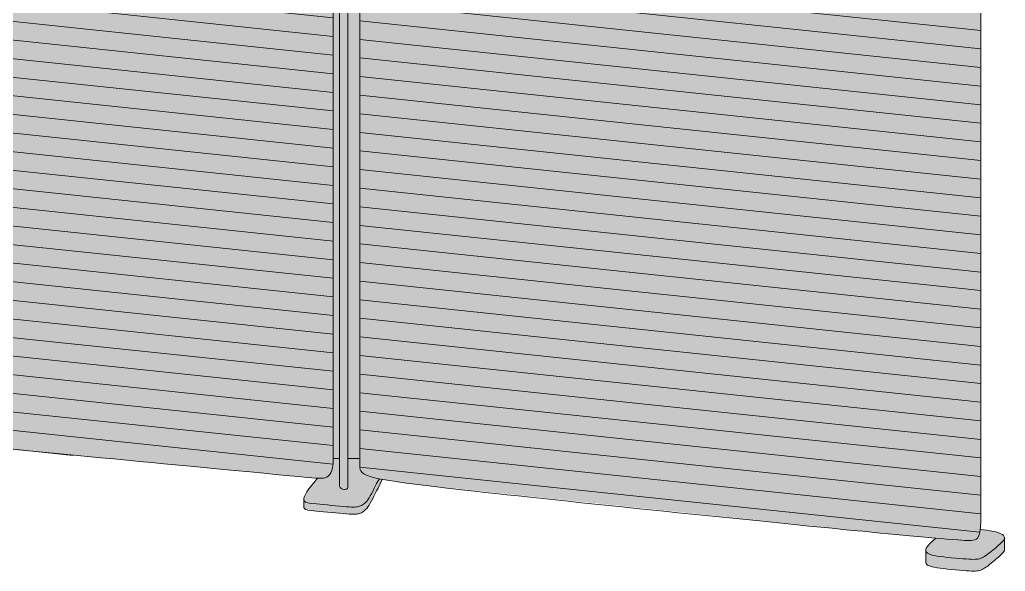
# Model space of a CAD drawing. Header units: millimetres. Extents: x -23380 to 52531, y -5628 to 1041.
# Drawn here: x -16107 to -14921, y -5515 to -4852 of the extents above; entities that cross this region are included whole.
import ezdxf

# ---------------------------------------------------------------- set-up
doc = ezdxf.new("R2010")
doc.units = ezdxf.units.MM
for name, color, linetype, lineweight in [('drawing', 7, 'Continuous', 5), ('hatch', 9, 'Continuous', 5), ('ropes', 7, 'Continuous', 0)]:
    doc.layers.add(name, color=color, linetype=linetype, lineweight=lineweight)

msp = doc.modelspace()

# ---------------------------------------------------------------- hatches: boundary and pattern name
at = {"layer": 'hatch'}
for points in [[(-16471.3, -5308), (-16480.2, -4206.9), (-16479.1, -4207.2), (-16477.8, -4207.4), (-16476.7, -4207.6), (-16475.3, -4207.7), (-16471.2, -4208.2), (-15745.4, -4271.3), (-15739.7, -4271.6), (-15738, -4271.7), (-15737.4, -4271.7), (-15736.8, -4271.7), (-15736.4, -4271.6), (-15736, -4271.6), (-15735.7, -4271.6), (-15735.4, -4271.5), (-15734.9, -4271.4), (-15734.5, -4271.4), (-15734.1, -4271.3), (-15733.7, -4271.2), (-15733.3, -4271.1), (-15732.9, -4271), (-15732.5, -4270.8), (-15732.2, -4270.7), (-15731.8, -4270.6), (-15731.5, -4270.4), (-15731.2, -4270.3), (-15730.9, -4270.1), (-15730.7, -4270), (-15730.6, -4269.9), (-15730.4, -4269.8), (-15730.3, -4269.7), (-15730.2, -4269.7), (-15730, -4269.6), (-15729.9, -4269.5), (-15729.8, -4269.4), (-15729.8, -5379.3), (-15729.8, -5380.9), (-15729.8, -5382.4), (-15729.9, -5383.8), (-15730, -5385.2), (-15730.1, -5386.5), (-15730.2, -5387.7), (-15730.4, -5388.9), (-15730.6, -5390), (-15730.8, -5391), (-15731, -5392), (-15731.3, -5392.9), (-15731.4, -5393.3), (-15731.5, -5393.7), (-15731.7, -5394.1), (-15731.8, -5394.5), (-15732, -5394.9), (-15732.1, -5395.3), (-15732.3, -5395.7), (-15732.4, -5396), (-15732.6, -5396.3), (-15732.8, -5396.7), (-15733, -5397), (-15733.1, -5397.3), (-15733.3, -5397.6), (-15733.5, -5397.8), (-15733.7, -5398.1), (-15733.9, -5398.4), (-15734, -5398.6), (-15734.2, -5398.9), (-15734.4, -5399.1), (-15734.6, -5399.3), (-15734.8, -5399.5), (-15735, -5399.7), (-15735.2, -5399.9), (-15735.4, -5400.1), (-15735.7, -5400.3), (-15735.9, -5400.4), (-15736.1, -5400.6), (-15736.3, -5400.8), (-15736.5, -5400.9), (-15736.7, -5401.1), (-15736.9, -5401.2), (-15737.2, -5401.3), (-15737.4, -5401.4), (-15737.6, -5401.6), (-15737.8, -5401.7), (-15738, -5401.8), (-15738.3, -5401.9), (-15738.5, -5402), (-15738.9, -5402.2), (-15739.4, -5402.3), (-15739.7, -5402.4), (-15740, -5402.5), (-15740.2, -5402.6), (-15740.3, -5402.6), (-15740.5, -5402.6), (-15740.7, -5402.7), (-15740.9, -5402.7), (-15741, -5402.8), (-15741.2, -5402.8), (-15741.4, -5402.8), (-15741.9, -5402.9), (-15742.4, -5402.9), (-15742.9, -5402.9), (-15743.5, -5403), (-15744.2, -5403), (-15745, -5403), (-15746.7, -5402.9), (-15748.8, -5402.8), (-15761.6, -5401.9), (-16454.5, -5337.1), (-16458.6, -5336.6), (-16460.1, -5336.4), (-16460.8, -5336.3), (-16461.4, -5336.2), (-16461.9, -5336.1), (-16462.4, -5336), (-16462.8, -5335.8), (-16463.2, -5335.7), (-16463.8, -5335.6), (-16464, -5335.5), (-16464.3, -5335.4), (-16464.5, -5335.3), (-16464.7, -5335.2), (-16465, -5335.1), (-16465.2, -5335), (-16465.4, -5334.9), (-16465.7, -5334.8), (-16465.9, -5334.6), (-16466, -5334.6), (-16466.1, -5334.5), (-16466.2, -5334.4), (-16466.3, -5334.4), (-16466.4, -5334.3), (-16466.5, -5334.2), (-16466.6, -5334.1), (-16466.7, -5334), (-16466.8, -5334), (-16466.9, -5333.9), (-16467, -5333.8), (-16467.1, -5333.7), (-16467.2, -5333.6), (-16467.3, -5333.5), (-16467.4, -5333.4), (-16467.5, -5333.3), (-16467.5, -5333.2), (-16467.6, -5333.1), (-16467.7, -5333), (-16467.8, -5332.9), (-16467.9, -5332.7), (-16468, -5332.6), (-16468.1, -5332.5), (-16468.1, -5332.4), (-16468.3, -5332.1), (-16468.5, -5331.8), (-16468.6, -5331.5), (-16468.8, -5331.2), (-16468.9, -5330.9), (-16469, -5330.5), (-16469.2, -5330.2), (-16469.3, -5329.8), (-16469.4, -5329.4), (-16469.5, -5329.1), (-16469.7, -5328.7), (-16469.9, -5327.8), (-16470.1, -5326.9), (-16470.2, -5326), (-16470.4, -5324.9), (-16470.6, -5323.8), (-16470.7, -5322.7), (-16470.8, -5321.4), (-16471, -5318.6), (-16471.2, -5315.5)], [(-15729.8, -4278.5), (-15722.3, -4279.2), (-15722.3, -5379.3), (-15729.8, -5379.3)], [(-15722.3, -5409.4), (-15722.3, -4279.2), (-15712, -4280.3), (-15712, -5412.6), (-15712, -5412.9), (-15712, -5413.1), (-15712, -5413.2), (-15712, -5413.3), (-15712, -5413.4), (-15712, -5413.5), (-15712.1, -5413.6), (-15712.1, -5413.7), (-15712.1, -5413.8), (-15712.1, -5413.9), (-15712.1, -5413.9), (-15712.1, -5414), (-15712.2, -5414.1), (-15712.2, -5414.2), (-15712.2, -5414.3), (-15712.2, -5414.3), (-15712.3, -5414.4), (-15712.3, -5414.5), (-15712.3, -5414.6), (-15712.4, -5414.6), (-15712.4, -5414.7), (-15712.4, -5414.8), (-15712.5, -5414.8), (-15712.5, -5414.9), (-15712.5, -5415), (-15712.6, -5415), (-15712.6, -5415.1), (-15712.7, -5415.1), (-15712.7, -5415.2), (-15712.8, -5415.3), (-15712.8, -5415.3), (-15712.8, -5415.4), (-15712.9, -5415.4), (-15712.9, -5415.5), (-15713, -5415.5), (-15713, -5415.5), (-15713.1, -5415.6), (-15713.1, -5415.6), (-15713.2, -5415.7), (-15713.2, -5415.7), (-15713.3, -5415.7), (-15713.4, -5415.8), (-15713.4, -5415.8), (-15713.5, -5415.9), (-15713.5, -5415.9), (-15713.6, -5415.9), (-15713.6, -5415.9), (-15713.7, -5416), (-15713.8, -5416), (-15713.8, -5416), (-15713.9, -5416.1), (-15714, -5416.1), (-15714.1, -5416.1), (-15714.2, -5416.2), (-15714.3, -5416.2), (-15714.5, -5416.2), (-15714.6, -5416.3), (-15714.7, -5416.3), (-15714.9, -5416.3), (-15715, -5416.4), (-15715.1, -5416.4), (-15715.3, -5416.4), (-15715.4, -5416.4), (-15715.6, -5416.4), (-15715.7, -5416.4), (-15715.8, -5416.4), (-15716, -5416.4), (-15716.1, -5416.4), (-15716.3, -5416.4), (-15716.4, -5416.4), (-15716.6, -5416.4), (-15716.9, -5416.4), (-15717.2, -5416.4), (-15717.4, -5416.3), (-15717.7, -5416.3), (-15718, -5416.2), (-15718.3, -5416.1), (-15718.6, -5416), (-15718.9, -5416), (-15719.2, -5415.9), (-15719.5, -5415.7), (-15719.7, -5415.7), (-15719.8, -5415.6), (-15719.9, -5415.6), (-15720, -5415.5), (-15720.1, -5415.5), (-15720.2, -5415.5), (-15720.2, -5415.4), (-15720.3, -5415.4), (-15720.4, -5415.3), (-15720.4, -5415.3), (-15720.5, -5415.2), (-15720.6, -5415.2), (-15720.6, -5415.1), (-15720.7, -5415.1), (-15720.7, -5415), (-15720.8, -5415), (-15720.9, -5414.9), (-15720.9, -5414.8), (-15721, -5414.8), (-15721.1, -5414.7), (-15721.1, -5414.6), (-15721.2, -5414.6), (-15721.2, -5414.5), (-15721.3, -5414.4), (-15721.3, -5414.3), (-15721.4, -5414.2), (-15721.4, -5414.1), (-15721.5, -5414), (-15721.5, -5413.9), (-15721.6, -5413.8), (-15721.6, -5413.7), (-15721.7, -5413.6), (-15721.7, -5413.5), (-15721.8, -5413.4), (-15721.8, -5413.3), (-15721.8, -5413.2), (-15721.9, -5413), (-15721.9, -5412.9), (-15721.9, -5412.8), (-15722, -5412.6), (-15722, -5412.5), (-15722.1, -5412.2), (-15722.1, -5411.8), (-15722.2, -5411.5), (-15722.2, -5411.1), (-15722.2, -5410.7), (-15722.3, -5410.3), (-15722.3, -5409.9)], [(-15712, -4280.3), (-15697.7, -4281.7), (-15697.7, -5379.3), (-15712, -5379.3)], [(-14950.8, -4340.5), (-14950.8, -5454.4), (-14950.8, -5454.4), (-14950.8, -5457.3), (-14950.9, -5459.9), (-14951.1, -5462.2), (-14951.2, -5463.3), (-14951.3, -5464.4), (-14951.4, -5465.6), (-14951.6, -5466.7), (-14951.8, -5467.7), (-14952, -5468.7), (-14952.2, -5469.6), (-14952.4, -5470), (-14952.5, -5470.4), (-14952.6, -5470.8), (-14952.7, -5471.2), (-14952.9, -5471.6), (-14953, -5471.9), (-14953.1, -5472.3), (-14953.3, -5472.6), (-14953.4, -5472.9), (-14953.6, -5473.2), (-14953.7, -5473.5), (-14953.9, -5473.8), (-14954, -5474), (-14954.2, -5474.3), (-14954.4, -5474.5), (-14954.5, -5474.7), (-14954.7, -5474.9), (-14954.9, -5475.1), (-14955.1, -5475.3), (-14955.2, -5475.5), (-14955.3, -5475.6), (-14955.4, -5475.7), (-14955.5, -5475.8), (-14955.6, -5475.8), (-14955.7, -5475.9), (-14955.8, -5476), (-14955.9, -5476.1), (-14956, -5476.1), (-14956.1, -5476.2), (-14956.1, -5476.3), (-14956.3, -5476.4), (-14956.5, -5476.5), (-14956.7, -5476.6), (-14956.9, -5476.7), (-14957.1, -5476.8), (-14957.3, -5476.9), (-14957.5, -5477), (-14957.7, -5477.1), (-14957.9, -5477.1), (-14958.1, -5477.2), (-14958.3, -5477.2), (-14958.5, -5477.3), (-14958.7, -5477.3), (-14958.9, -5477.4), (-14959.1, -5477.4), (-14959.3, -5477.5), (-14959.5, -5477.5), (-14960, -5477.5), (-14960.4, -5477.6), (-14962, -5477.7), (-14964.2, -5477.8), (-14965.1, -5477.8), (-14967.6, -5477.8), (-14971.2, -5477.6), (-14983.4, -5476.8), (-15092.8, -5466.7), (-15633.3, -5410), (-15654.8, -5407), (-15663.4, -5405.7), (-15670.8, -5404.4), (-15674.2, -5403.7), (-15678.1, -5402.8), (-15681.5, -5402), (-15683.1, -5401.6), (-15684.5, -5401.2), (-15685.9, -5400.7), (-15687.1, -5400.3), (-15688.3, -5399.9), (-15689.4, -5399.5), (-15690.4, -5399), (-15690.8, -5398.8), (-15691.3, -5398.6), (-15691.7, -5398.4), (-15692.1, -5398.2), (-15692.5, -5397.9), (-15692.9, -5397.7), (-15693.2, -5397.5), (-15693.6, -5397.3), (-15693.9, -5397), (-15694.2, -5396.8), (-15694.5, -5396.6), (-15694.7, -5396.3), (-15695, -5396.1), (-15695.1, -5396), (-15695.2, -5395.8), (-15695.4, -5395.7), (-15695.5, -5395.6), (-15695.6, -5395.5), (-15695.7, -5395.3), (-15695.8, -5395.2), (-15695.9, -5395.1), (-15696, -5395), (-15696.1, -5394.8), (-15696.2, -5394.7), (-15696.2, -5394.6), (-15696.3, -5394.5), (-15696.4, -5394.3), (-15696.5, -5394.2), (-15696.5, -5394.1), (-15696.6, -5393.9), (-15696.7, -5393.8), (-15696.7, -5393.7), (-15696.8, -5393.5), (-15696.9, -5393.4), (-15696.9, -5393.3), (-15697, -5393.1), (-15697, -5393), (-15697.1, -5392.7), (-15697.2, -5392.5), (-15697.3, -5392.2), (-15697.4, -5391.9), (-15697.4, -5391.6), (-15697.5, -5391.3), (-15697.5, -5391), (-15697.6, -5390.7), (-15697.6, -5390.4), (-15697.6, -5390.1), (-15697.7, -5389.8), (-15697.7, -5389.2), (-15697.7, -5388.5), (-15697.7, -5387.8), (-15697.7, -4279), (-15697, -4279.2), (-15696.2, -4279.4), (-15694.5, -4279.7), (-15693.3, -4279.9), (-15691.9, -4280.1), (-15687.8, -4280.5), (-14966.6, -4342.7), (-14961, -4343), (-14959.3, -4343), (-14958.6, -4343), (-14958.1, -4343), (-14957.6, -4343), (-14957.3, -4343), (-14956.9, -4342.9), (-14956.6, -4342.9), (-14956.2, -4342.8), (-14955.7, -4342.7), (-14955.3, -4342.6), (-14954.8, -4342.5), (-14954.4, -4342.4), (-14954, -4342.3), (-14953.7, -4342.1), (-14953.3, -4342), (-14952.9, -4341.8), (-14952.8, -4341.8), (-14952.6, -4341.7), (-14952.4, -4341.6), (-14952.3, -4341.5), (-14952.1, -4341.4), (-14951.9, -4341.3), (-14951.8, -4341.2), (-14951.6, -4341.1), (-14951.5, -4341), (-14951.3, -4341), (-14951.2, -4340.9), (-14951.1, -4340.8), (-14950.9, -4340.6)], [(-15722.3, -5379.3), (-15722.3, -5409.4), (-15722.3, -5409.9), (-15722.3, -5410.3), (-15722.2, -5410.7), (-15722.2, -5411.1), (-15722.2, -5411.5), (-15722.1, -5411.8), (-15722.1, -5412.2), (-15722, -5412.5), (-15722, -5412.6), (-15721.9, -5412.8), (-15721.9, -5412.9), (-15721.9, -5413), (-15721.8, -5413.2), (-15721.8, -5413.3), (-15721.8, -5413.4), (-15721.7, -5413.5), (-15721.7, -5413.6), (-15721.6, -5413.7), (-15721.6, -5413.8), (-15721.5, -5413.9), (-15721.5, -5414), (-15721.4, -5414.1), (-15721.4, -5414.2), (-15721.3, -5414.3), (-15721.3, -5414.4), (-15721.2, -5414.5), (-15721.2, -5414.6), (-15721.1, -5414.6), (-15721.1, -5414.7), (-15721, -5414.8), (-15720.9, -5414.8), (-15720.9, -5414.9), (-15720.8, -5415), (-15720.7, -5415), (-15720.7, -5415.1), (-15720.6, -5415.1), (-15720.6, -5415.2), (-15720.5, -5415.2), (-15720.4, -5415.3), (-15720.4, -5415.3), (-15720.3, -5415.4), (-15720.2, -5415.4), (-15720.2, -5415.5), (-15720.1, -5415.5), (-15720, -5415.5), (-15719.9, -5415.6), (-15719.8, -5415.6), (-15719.7, -5415.7), (-15719.5, -5415.7), (-15719.2, -5415.9), (-15718.9, -5416), (-15718.6, -5416), (-15718.3, -5416.1), (-15718, -5416.2), (-15717.7, -5416.3), (-15717.4, -5416.3), (-15717.2, -5416.4), (-15716.9, -5416.4), (-15716.6, -5416.4), (-15716.4, -5416.4), (-15716.3, -5416.4), (-15716.1, -5416.4), (-15716, -5416.4), (-15715.8, -5416.4), (-15715.7, -5416.4), (-15715.6, -5416.4), (-15715.4, -5416.4), (-15715.3, -5416.4), (-15715.1, -5416.4), (-15715, -5416.4), (-15714.9, -5416.3), (-15714.7, -5416.3), (-15714.6, -5416.3), (-15714.5, -5416.2), (-15714.3, -5416.2), (-15714.2, -5416.2), (-15714.1, -5416.1), (-15714, -5416.1), (-15713.9, -5416.1), (-15713.8, -5416), (-15713.8, -5416), (-15713.7, -5416), (-15713.6, -5415.9), (-15713.6, -5415.9), (-15713.5, -5415.9), (-15713.5, -5415.9), (-15713.4, -5415.8), (-15713.4, -5415.8), (-15713.3, -5415.7), (-15713.2, -5415.7), (-15713.2, -5415.7), (-15713.1, -5415.6), (-15713.1, -5415.6), (-15713, -5415.5), (-15713, -5415.5), (-15712.9, -5415.5), (-15712.9, -5415.4), (-15712.8, -5415.4), (-15712.8, -5415.3), (-15712.8, -5415.3), (-15712.7, -5415.2), (-15712.7, -5415.1), (-15712.6, -5415.1), (-15712.6, -5415), (-15712.5, -5415), (-15712.5, -5414.9), (-15712.5, -5414.8), (-15712.4, -5414.8), (-15712.4, -5414.7), (-15712.4, -5414.6), (-15712.3, -5414.6), (-15712.3, -5414.5), (-15712.3, -5414.4), (-15712.2, -5414.3), (-15712.2, -5414.3), (-15712.2, -5414.2), (-15712.2, -5414.1), (-15712.1, -5414), (-15712.1, -5413.9), (-15712.1, -5413.9), (-15712.1, -5413.8), (-15712.1, -5413.7), (-15712.1, -5413.6), (-15712, -5413.5), (-15712, -5413.4), (-15712, -5413.3), (-15712, -5413.2), (-15712, -5413.1), (-15712, -5412.9), (-15712, -5412.6), (-15712, -5379.3), (-15697.7, -5379.3), (-15697.7, -5387.8), (-15697.7, -5387.8), (-15697.7, -5388.5), (-15697.7, -5389.2), (-15697.7, -5389.8), (-15697.6, -5390.1), (-15697.6, -5390.4), (-15697.6, -5390.7), (-15697.5, -5391), (-15697.5, -5391.3), (-15697.4, -5391.6), (-15697.4, -5391.9), (-15697.3, -5392.2), (-15697.2, -5392.5), (-15697.1, -5392.7), (-15697, -5393), (-15697, -5393.1), (-15696.9, -5393.3), (-15696.9, -5393.4), (-15696.8, -5393.5), (-15696.7, -5393.7), (-15696.7, -5393.8), (-15696.6, -5393.9), (-15696.5, -5394.1), (-15696.5, -5394.2), (-15696.4, -5394.3), (-15696.3, -5394.5), (-15696.2, -5394.6), (-15696.2, -5394.7), (-15696.1, -5394.8), (-15696, -5395), (-15695.9, -5395.1), (-15695.8, -5395.2), (-15695.7, -5395.3), (-15695.6, -5395.5), (-15695.5, -5395.6), (-15695.4, -5395.7), (-15695.2, -5395.8), (-15695.1, -5396), (-15695, -5396.1), (-15694.7, -5396.3), (-15694.5, -5396.6), (-15694.2, -5396.8), (-15693.9, -5397), (-15693.6, -5397.3), (-15693.2, -5397.5), (-15692.9, -5397.7), (-15692.5, -5397.9), (-15692.1, -5398.2), (-15691.7, -5398.4), (-15691.3, -5398.6), (-15690.8, -5398.8), (-15690.4, -5399), (-15689.4, -5399.5), (-15688.3, -5399.9), (-15687.1, -5400.3), (-15685.9, -5400.7), (-15684.5, -5401.2), (-15683.1, -5401.6), (-15681.5, -5402), (-15678.1, -5402.8), (-15674.2, -5403.7), (-15675.9, -5406.2), (-15682.3, -5418.8), (-15683.8, -5421.7), (-15685.3, -5424.3), (-15686, -5425.5), (-15686.7, -5426.7), (-15687.4, -5427.8), (-15688.1, -5428.8), (-15688.8, -5429.8), (-15689.1, -5430.2), (-15689.5, -5430.6), (-15689.8, -5431), (-15690.1, -5431.4), (-15690.5, -5431.8), (-15690.8, -5432.1), (-15691.1, -5432.4), (-15691.4, -5432.8), (-15691.7, -5433.1), (-15692.1, -5433.3), (-15692.4, -5433.6), (-15692.7, -5433.9), (-15693, -5434.1), (-15693.3, -5434.3), (-15693.6, -5434.6), (-15693.9, -5434.8), (-15694.2, -5435), (-15694.5, -5435.2), (-15694.8, -5435.3), (-15695.1, -5435.5), (-15695.4, -5435.6), (-15695.7, -5435.8), (-15696, -5435.9), (-15696.3, -5436.1), (-15696.6, -5436.2), (-15696.9, -5436.3), (-15697.5, -5436.5), (-15698.1, -5436.7), (-15698.7, -5436.9), (-15699.3, -5437), (-15699.6, -5437.1), (-15699.9, -5437.2), (-15700.2, -5437.2), (-15700.5, -5437.3), (-15700.9, -5437.3), (-15701.2, -5437.4), (-15701.9, -5437.5), (-15702.7, -5437.5), (-15703.6, -5437.6), (-15704.5, -5437.6), (-15705.5, -5437.6), (-15707.9, -5437.6), (-15710.7, -5437.4), (-15714, -5437.2), (-15756.2, -5433.2), (-15758.5, -5432.9), (-15759.5, -5432.8), (-15760.3, -5432.6), (-15760.7, -5432.5), (-15761.1, -5432.5), (-15761.5, -5432.4), (-15761.8, -5432.3), (-15762.1, -5432.2), (-15762.3, -5432.1), (-15762.4, -5432.1), (-15762.6, -5432), (-15762.7, -5432), (-15762.8, -5431.9), (-15763, -5431.9), (-15763.1, -5431.8), (-15763.2, -5431.7), (-15763.3, -5431.7), (-15763.4, -5431.6), (-15763.5, -5431.5), (-15763.6, -5431.5), (-15763.7, -5431.4), (-15763.8, -5431.3), (-15763.9, -5431.2), (-15764, -5431.1), (-15764.1, -5431.1), (-15764.2, -5431), (-15764.3, -5430.9), (-15764.3, -5430.8), (-15764.4, -5430.7), (-15764.5, -5430.6), (-15764.6, -5430.5), (-15764.6, -5430.4), (-15764.7, -5430.3), (-15764.7, -5430.3), (-15764.7, -5430.2), (-15764.8, -5430.2), (-15764.8, -5430.1), (-15764.8, -5430.1), (-15764.9, -5430), (-15764.9, -5429.9), (-15764.9, -5429.9), (-15764.9, -5429.8), (-15765, -5429.7), (-15765, -5429.7), (-15765, -5429.6), (-15765, -5429.5), (-15765.1, -5429.5), (-15765.1, -5429.4), (-15765.1, -5429.3), (-15765.1, -5429.2), (-15765.1, -5429.2), (-15765.1, -5429.1), (-15765.2, -5429), (-15765.2, -5428.9), (-15765.2, -5428.9), (-15765.2, -5428.8), (-15765.2, -5428.7), (-15765.2, -5428.6), (-15765.2, -5428.5), (-15765.2, -5428.4), (-15765.2, -5428.3), (-15765.2, -5428.2), (-15765.2, -5428.1), (-15765.2, -5427.9), (-15765.2, -5427.8), (-15765.2, -5427.7), (-15765.1, -5427.5), (-15765.1, -5427.4), (-15765.1, -5427.2), (-15765.1, -5427.1), (-15765, -5426.9), (-15765, -5426.7), (-15765, -5426.6), (-15764.9, -5426.2), (-15764.8, -5425.9), (-15764.6, -5425.5), (-15764.5, -5425.1), (-15764.3, -5424.7), (-15764.1, -5424.3), (-15763.9, -5423.8), (-15763.7, -5423.4), (-15763.5, -5422.9), (-15763.2, -5422.4), (-15762.6, -5421.3), (-15761.9, -5420.1), (-15761.1, -5418.9), (-15760.2, -5417.5), (-15759.2, -5416.1), (-15758.1, -5414.5), (-15755.5, -5411.1), (-15748.8, -5402.8), (-15746.7, -5402.9), (-15745, -5403), (-15744.2, -5403), (-15743.5, -5403), (-15742.9, -5402.9), (-15742.4, -5402.9), (-15741.9, -5402.9), (-15741.4, -5402.8), (-15741.2, -5402.8), (-15741, -5402.8), (-15740.9, -5402.7), (-15740.7, -5402.7), (-15740.5, -5402.6), (-15740.3, -5402.6), (-15740.2, -5402.6), (-15740, -5402.5), (-15739.7, -5402.4), (-15739.4, -5402.3), (-15738.9, -5402.2), (-15738.5, -5402), (-15738.3, -5401.9), (-15738, -5401.8), (-15737.8, -5401.7), (-15737.6, -5401.6), (-15737.4, -5401.4), (-15737.2, -5401.3), (-15736.9, -5401.2), (-15736.7, -5401.1), (-15736.5, -5400.9), (-15736.3, -5400.8), (-15736.1, -5400.6), (-15735.9, -5400.4), (-15735.7, -5400.3), (-15735.4, -5400.1), (-15735.2, -5399.9), (-15735, -5399.7), (-15734.8, -5399.5), (-15734.6, -5399.3), (-15734.4, -5399.1), (-15734.2, -5398.9), (-15734, -5398.6), (-15733.9, -5398.4), (-15733.7, -5398.1), (-15733.5, -5397.8), (-15733.3, -5397.6), (-15733.1, -5397.3), (-15733, -5397), (-15732.8, -5396.7), (-15732.6, -5396.3), (-15732.4, -5396), (-15732.3, -5395.7), (-15732.1, -5395.3), (-15732, -5394.9), (-15731.8, -5394.5), (-15731.7, -5394.1), (-15731.5, -5393.7), (-15731.4, -5393.3), (-15731.3, -5392.9), (-15731, -5392), (-15730.8, -5391), (-15730.6, -5390), (-15730.4, -5388.9), (-15730.2, -5387.7), (-15730.1, -5386.5), (-15730, -5385.2), (-15729.9, -5383.8), (-15729.8, -5382.4), (-15729.8, -5380.9), (-15729.8, -5379.3)], [(-15670.8, -5404.4), (-15675.9, -5414.8), (-15682.3, -5427.4), (-15683.8, -5430.3), (-15685.3, -5432.9), (-15686, -5434.1), (-15686.7, -5435.3), (-15687.4, -5436.4), (-15688.1, -5437.4), (-15688.8, -5438.4), (-15689.1, -5438.8), (-15689.5, -5439.2), (-15689.8, -5439.6), (-15690.1, -5440), (-15690.5, -5440.4), (-15690.8, -5440.7), (-15691.1, -5441), (-15691.4, -5441.4), (-15691.7, -5441.7), (-15692.1, -5441.9), (-15692.4, -5442.2), (-15692.7, -5442.5), (-15693, -5442.7), (-15693.3, -5442.9), (-15693.6, -5443.2), (-15693.9, -5443.4), (-15694.2, -5443.6), (-15694.5, -5443.7), (-15694.8, -5443.9), (-15695.1, -5444.1), (-15695.4, -5444.2), (-15695.7, -5444.4), (-15696, -5444.5), (-15696.3, -5444.6), (-15696.6, -5444.8), (-15696.9, -5444.9), (-15697.5, -5445.1), (-15698.1, -5445.3), (-15698.7, -5445.5), (-15699.3, -5445.6), (-15699.6, -5445.7), (-15699.9, -5445.8), (-15700.2, -5445.8), (-15700.5, -5445.9), (-15700.9, -5445.9), (-15701.2, -5446), (-15701.9, -5446.1), (-15702.7, -5446.1), (-15703.6, -5446.2), (-15704.5, -5446.2), (-15705.5, -5446.2), (-15707.9, -5446.2), (-15710.7, -5446), (-15714, -5445.8), (-15756.2, -5441.8), (-15758.5, -5441.5), (-15759.5, -5441.4), (-15760.3, -5441.2), (-15760.7, -5441.1), (-15761.1, -5441.1), (-15761.5, -5441), (-15761.8, -5440.9), (-15762.1, -5440.8), (-15762.3, -5440.7), (-15762.4, -5440.7), (-15762.6, -5440.6), (-15762.7, -5440.6), (-15762.8, -5440.5), (-15763, -5440.4), (-15763.1, -5440.4), (-15763.2, -5440.3), (-15763.3, -5440.3), (-15763.4, -5440.2), (-15763.5, -5440.1), (-15763.6, -5440), (-15763.7, -5440), (-15763.8, -5439.9), (-15763.9, -5439.8), (-15764, -5439.7), (-15764.1, -5439.7), (-15764.2, -5439.6), (-15764.3, -5439.5), (-15764.3, -5439.4), (-15764.4, -5439.3), (-15764.5, -5439.2), (-15764.6, -5439.1), (-15764.6, -5439), (-15764.6, -5439), (-15764.7, -5438.9), (-15764.7, -5438.9), (-15764.7, -5438.8), (-15764.8, -5438.7), (-15764.8, -5438.7), (-15764.8, -5438.6), (-15764.9, -5438.6), (-15764.9, -5438.5), (-15764.9, -5438.4), (-15765, -5438.4), (-15765, -5438.3), (-15765, -5438.2), (-15765, -5438.2), (-15765, -5438.1), (-15765.1, -5438), (-15765.1, -5437.9), (-15765.1, -5437.9), (-15765.1, -5437.8), (-15765.1, -5437.7), (-15765.2, -5437.6), (-15765.2, -5437.5), (-15765.2, -5437.5), (-15765.2, -5437.4), (-15765.2, -5437.3), (-15765.2, -5437.2), (-15765.2, -5437.1), (-15765.2, -5437), (-15765.2, -5436.9), (-15765.2, -5428.4), (-15765.2, -5428.5), (-15765.2, -5428.6), (-15765.2, -5428.7), (-15765.2, -5428.8), (-15765.2, -5428.9), (-15765.2, -5428.9), (-15765.2, -5429), (-15765.1, -5429.1), (-15765.1, -5429.2), (-15765.1, -5429.2), (-15765.1, -5429.3), (-15765.1, -5429.4), (-15765.1, -5429.5), (-15765, -5429.5), (-15765, -5429.6), (-15765, -5429.7), (-15765, -5429.7), (-15764.9, -5429.8), (-15764.9, -5429.9), (-15764.9, -5429.9), (-15764.9, -5430), (-15764.8, -5430.1), (-15764.8, -5430.1), (-15764.8, -5430.2), (-15764.7, -5430.2), (-15764.7, -5430.3), (-15764.7, -5430.3), (-15764.6, -5430.4), (-15764.6, -5430.5), (-15764.5, -5430.6), (-15764.4, -5430.7), (-15764.3, -5430.8), (-15764.3, -5430.9), (-15764.2, -5431), (-15764.1, -5431.1), (-15764, -5431.1), (-15763.9, -5431.2), (-15763.8, -5431.3), (-15763.7, -5431.4), (-15763.6, -5431.5), (-15763.5, -5431.5), (-15763.4, -5431.6), (-15763.3, -5431.7), (-15763.2, -5431.7), (-15763.1, -5431.8), (-15763, -5431.9), (-15762.8, -5431.9), (-15762.7, -5432), (-15762.6, -5432), (-15762.4, -5432.1), (-15762.3, -5432.1), (-15762.1, -5432.2), (-15761.8, -5432.3), (-15761.5, -5432.4), (-15761.1, -5432.5), (-15760.7, -5432.5), (-15760.3, -5432.6), (-15759.5, -5432.8), (-15758.5, -5432.9), (-15756.2, -5433.2), (-15714, -5437.2), (-15710.7, -5437.4), (-15707.9, -5437.6), (-15705.5, -5437.6), (-15704.5, -5437.6), (-15703.6, -5437.6), (-15702.7, -5437.5), (-15701.9, -5437.5), (-15701.2, -5437.4), (-15700.9, -5437.3), (-15700.5, -5437.3), (-15700.2, -5437.2), (-15699.9, -5437.2), (-15699.6, -5437.1), (-15699.3, -5437), (-15698.7, -5436.9), (-15698.1, -5436.7), (-15697.5, -5436.5), (-15696.9, -5436.3), (-15696.6, -5436.2), (-15696.3, -5436.1), (-15696, -5435.9), (-15695.7, -5435.8), (-15695.4, -5435.6), (-15695.1, -5435.5), (-15694.8, -5435.3), (-15694.5, -5435.2), (-15694.2, -5435), (-15693.9, -5434.8), (-15693.6, -5434.6), (-15693.3, -5434.3), (-15693, -5434.1), (-15692.7, -5433.9), (-15692.4, -5433.6), (-15692.1, -5433.3), (-15691.7, -5433.1), (-15691.4, -5432.8), (-15691.1, -5432.4), (-15690.8, -5432.1), (-15690.5, -5431.8), (-15690.1, -5431.4), (-15689.8, -5431), (-15689.5, -5430.6), (-15689.1, -5430.2), (-15688.8, -5429.8), (-15688.1, -5428.8), (-15687.4, -5427.8), (-15686.7, -5426.7), (-15686, -5425.5), (-15685.3, -5424.3), (-15683.8, -5421.7), (-15682.3, -5418.8), (-15675.9, -5406.2), (-15674.2, -5403.7)], [(-15016.9, -5489.5), (-15016.9, -5489.4), (-15016.9, -5489.3), (-15016.9, -5489.2), (-15016.9, -5489), (-15016.9, -5488.9), (-15016.9, -5488.8), (-15016.8, -5488.7), (-15016.8, -5488.5), (-15016.8, -5488.4), (-15016.8, -5488.2), (-15016.7, -5488.1), (-15016.7, -5488), (-15016.6, -5487.8), (-15016.6, -5487.7), (-15016.5, -5487.5), (-15016.4, -5487.4), (-15016.4, -5487.2), (-15016.3, -5487), (-15016.2, -5486.9), (-15016.1, -5486.7), (-15016, -5486.5), (-15015.8, -5486.2), (-15015.6, -5485.8), (-15015.4, -5485.5), (-15015.1, -5485.1), (-15014.8, -5484.7), (-15014.4, -5484.3), (-15014.1, -5483.8), (-15013.7, -5483.4), (-15012.8, -5482.4), (-15011.8, -5481.4), (-15010.7, -5480.3), (-15009.5, -5479.1), (-15008, -5477.8), (-15004.7, -5475), (-14983.4, -5476.8), (-14971.2, -5477.6), (-14967.6, -5477.8), (-14965.1, -5477.8), (-14964.2, -5477.8), (-14962, -5477.7), (-14960.4, -5477.6), (-14960, -5477.5), (-14959.5, -5477.5), (-14959.3, -5477.5), (-14959.1, -5477.4), (-14958.9, -5477.4), (-14958.7, -5477.3), (-14958.5, -5477.3), (-14958.3, -5477.2), (-14958.1, -5477.2), (-14957.9, -5477.1), (-14957.7, -5477.1), (-14957.5, -5477), (-14957.3, -5476.9), (-14957.1, -5476.8), (-14956.9, -5476.7), (-14956.7, -5476.6), (-14956.5, -5476.5), (-14956.3, -5476.4), (-14956.1, -5476.3), (-14956.1, -5476.2), (-14956, -5476.1), (-14955.9, -5476.1), (-14955.8, -5476), (-14955.7, -5475.9), (-14955.6, -5475.8), (-14955.5, -5475.8), (-14955.4, -5475.7), (-14955.3, -5475.6), (-14955.2, -5475.5), (-14955.1, -5475.3), (-14954.9, -5475.1), (-14954.7, -5474.9), (-14954.5, -5474.7), (-14954.4, -5474.5), (-14954.2, -5474.3), (-14954, -5474), (-14953.9, -5473.8), (-14953.7, -5473.5), (-14953.6, -5473.2), (-14953.4, -5472.9), (-14953.3, -5472.6), (-14953.1, -5472.3), (-14953, -5471.9), (-14952.9, -5471.6), (-14952.7, -5471.2), (-14952.6, -5470.8), (-14952.5, -5470.4), (-14952.4, -5470), (-14952.2, -5469.6), (-14952, -5468.7), (-14951.8, -5467.7), (-14951.6, -5466.7), (-14951.4, -5465.6), (-14951.3, -5464.4), (-14943.5, -5465.4), (-14940.3, -5465.9), (-14937.4, -5466.5), (-14934.8, -5467), (-14932.6, -5467.6), (-14931.6, -5467.8), (-14930.7, -5468.1), (-14929.8, -5468.4), (-14929, -5468.7), (-14928.3, -5468.9), (-14927.6, -5469.2), (-14927, -5469.5), (-14926.4, -5469.7), (-14926.1, -5469.9), (-14925.9, -5470), (-14925.7, -5470.1), (-14925.4, -5470.3), (-14925.2, -5470.4), (-14925, -5470.5), (-14924.8, -5470.6), (-14924.6, -5470.8), (-14924.5, -5470.9), (-14924.3, -5471), (-14924.1, -5471.1), (-14924, -5471.3), (-14923.8, -5471.4), (-14923.7, -5471.5), (-14923.6, -5471.6), (-14923.5, -5471.8), (-14923.4, -5471.9), (-14923.3, -5472), (-14923.2, -5472.1), (-14923.1, -5472.2), (-14923, -5472.4), (-14922.9, -5472.5), (-14922.8, -5472.6), (-14922.7, -5472.7), (-14922.7, -5472.8), (-14922.6, -5473), (-14922.5, -5473.1), (-14922.4, -5473.2), (-14922.4, -5473.4), (-14922.3, -5473.5), (-14922.3, -5473.6), (-14922.2, -5473.7), (-14922.2, -5473.8), (-14922.2, -5473.8), (-14922.2, -5473.9), (-14922.2, -5473.9), (-14922.1, -5474), (-14922.1, -5474.1), (-14922.1, -5474.1), (-14922.1, -5474.2), (-14922.1, -5474.2), (-14922.1, -5474.3), (-14922.1, -5474.4), (-14922.1, -5474.4), (-14922.1, -5474.5), (-14922.1, -5474.6), (-14922.1, -5474.6), (-14922, -5474.7), (-14922, -5474.7), (-14922, -5474.8), (-14922.1, -5474.9), (-14922.1, -5474.9), (-14922.1, -5475), (-14922.1, -5475.1), (-14922.1, -5475.1), (-14922.1, -5475.2), (-14922.1, -5475.3), (-14922.1, -5475.3), (-14922.1, -5475.4), (-14922.1, -5475.5), (-14922.2, -5475.5), (-14922.2, -5475.6), (-14922.2, -5475.7), (-14922.2, -5475.7), (-14922.3, -5475.8), (-14922.3, -5475.9), (-14922.3, -5475.9), (-14922.3, -5476), (-14922.4, -5476.2), (-14922.5, -5476.3), (-14922.5, -5476.4), (-14922.6, -5476.6), (-14922.7, -5476.7), (-14922.8, -5476.9), (-14922.9, -5477), (-14923, -5477.2), (-14923.1, -5477.3), (-14923.4, -5477.6), (-14923.6, -5477.9), (-14923.9, -5478.2), (-14924.6, -5478.9), (-14925.3, -5479.7), (-14928, -5482.2), (-14931.1, -5485), (-14934.5, -5488), (-14938, -5490.9), (-14941.4, -5493.6), (-14943, -5494.8), (-14944.6, -5495.9), (-14945.4, -5496.4), (-14946.1, -5496.9), (-14946.9, -5497.4), (-14947.7, -5497.8), (-14948.4, -5498.2), (-14949.2, -5498.5), (-14949.6, -5498.7), (-14949.9, -5498.9), (-14950.3, -5499), (-14950.7, -5499.2), (-14951, -5499.3), (-14951.4, -5499.4), (-14951.8, -5499.6), (-14952.2, -5499.7), (-14952.6, -5499.8), (-14952.9, -5499.9), (-14953.3, -5500), (-14953.7, -5500), (-14954.1, -5500.1), (-14954.6, -5500.2), (-14955, -5500.2), (-14955.4, -5500.3), (-14956.3, -5500.3), (-14957.3, -5500.4), (-14958.3, -5500.4), (-14959.5, -5500.4), (-14962, -5500.4), (-14968.3, -5500), (-14985.9, -5498.5), (-14995.2, -5497.5), (-14999.5, -5497), (-15003.3, -5496.4), (-15005, -5496.1), (-15006.6, -5495.8), (-15008, -5495.5), (-15009.3, -5495.2), (-15010.5, -5494.9), (-15011, -5494.7), (-15011.5, -5494.6), (-15012, -5494.4), (-15012.5, -5494.2), (-15012.9, -5494.1), (-15013.3, -5493.9), (-15013.7, -5493.7), (-15013.9, -5493.6), (-15014, -5493.5), (-15014.2, -5493.4), (-15014.4, -5493.3), (-15014.5, -5493.2), (-15014.7, -5493.2), (-15014.8, -5493.1), (-15015, -5493), (-15015.1, -5492.9), (-15015.2, -5492.8), (-15015.3, -5492.7), (-15015.5, -5492.6), (-15015.6, -5492.5), (-15015.7, -5492.4), (-15015.8, -5492.3), (-15015.9, -5492.1), (-15016, -5492), (-15016, -5491.9), (-15016.1, -5491.8), (-15016.2, -5491.7), (-15016.3, -5491.6), (-15016.4, -5491.5), (-15016.4, -5491.4), (-15016.5, -5491.3), (-15016.5, -5491.1), (-15016.6, -5491), (-15016.6, -5490.9), (-15016.7, -5490.8), (-15016.7, -5490.7), (-15016.8, -5490.5), (-15016.8, -5490.4), (-15016.8, -5490.3), (-15016.8, -5490.2), (-15016.9, -5490), (-15016.9, -5489.9), (-15016.9, -5489.8), (-15016.9, -5489.6)], [(-14922, -5488.8), (-14922, -5488.9), (-14922.1, -5489), (-14922.1, -5489), (-14922.1, -5489.1), (-14922.1, -5489.2), (-14922.1, -5489.2), (-14922.1, -5489.3), (-14922.1, -5489.4), (-14922.1, -5489.5), (-14922.1, -5489.5), (-14922.1, -5489.6), (-14922.2, -5489.7), (-14922.2, -5489.7), (-14922.2, -5489.8), (-14922.2, -5489.9), (-14922.3, -5489.9), (-14922.3, -5490), (-14922.3, -5490.1), (-14922.3, -5490.1), (-14922.4, -5490.2), (-14922.4, -5490.3), (-14922.5, -5490.5), (-14922.6, -5490.6), (-14922.7, -5490.8), (-14922.8, -5490.9), (-14922.9, -5491.1), (-14923, -5491.2), (-14923.1, -5491.4), (-14923.4, -5491.7), (-14923.6, -5492), (-14923.9, -5492.3), (-14924.6, -5493), (-14925.3, -5493.8), (-14928, -5496.3), (-14931.1, -5499.1), (-14934.5, -5502.1), (-14938, -5505), (-14941.4, -5507.7), (-14943, -5508.9), (-14944.6, -5510), (-14945.4, -5510.5), (-14946.1, -5511), (-14946.9, -5511.5), (-14947.7, -5511.9), (-14948.4, -5512.3), (-14949.2, -5512.6), (-14949.6, -5512.8), (-14949.9, -5513), (-14950.3, -5513.1), (-14950.7, -5513.3), (-14951, -5513.4), (-14951.4, -5513.5), (-14951.8, -5513.7), (-14952.2, -5513.8), (-14952.6, -5513.9), (-14952.9, -5514), (-14953.3, -5514.1), (-14953.7, -5514.1), (-14954.1, -5514.2), (-14954.6, -5514.3), (-14955, -5514.3), (-14955.4, -5514.4), (-14956.3, -5514.5), (-14957.3, -5514.5), (-14958.3, -5514.5), (-14959.5, -5514.5), (-14962, -5514.5), (-14968.3, -5514.1), (-14985.9, -5512.6), (-14995.2, -5511.6), (-14999.5, -5511.1), (-15003.3, -5510.5), (-15005, -5510.2), (-15006.6, -5509.9), (-15008, -5509.6), (-15009.3, -5509.3), (-15010.5, -5509), (-15011, -5508.8), (-15011.5, -5508.7), (-15012, -5508.5), (-15012.5, -5508.3), (-15012.9, -5508.2), (-15013.3, -5508), (-15013.7, -5507.8), (-15013.9, -5507.7), (-15014, -5507.6), (-15014.2, -5507.5), (-15014.4, -5507.4), (-15014.5, -5507.4), (-15014.7, -5507.3), (-15014.8, -5507.2), (-15015, -5507.1), (-15015.1, -5507), (-15015.2, -5506.9), (-15015.3, -5506.8), (-15015.5, -5506.7), (-15015.6, -5506.6), (-15015.7, -5506.5), (-15015.8, -5506.4), (-15015.9, -5506.2), (-15016, -5506.1), (-15016, -5506), (-15016.1, -5505.9), (-15016.2, -5505.8), (-15016.3, -5505.7), (-15016.4, -5505.6), (-15016.4, -5505.5), (-15016.5, -5505.4), (-15016.5, -5505.2), (-15016.6, -5505.1), (-15016.6, -5505), (-15016.7, -5504.9), (-15016.7, -5504.8), (-15016.8, -5504.6), (-15016.8, -5504.5), (-15016.8, -5504.4), (-15016.9, -5504.2), (-15016.9, -5504.2), (-15016.9, -5504.1), (-15016.9, -5504), (-15016.9, -5504), (-15016.9, -5503.9), (-15016.9, -5503.8), (-15016.9, -5503.7), (-15016.9, -5503.7), (-15016.9, -5503.6), (-15016.9, -5503.5), (-15016.9, -5489.5), (-15016.9, -5489.6), (-15016.9, -5489.8), (-15016.9, -5489.9), (-15016.9, -5490), (-15016.8, -5490.2), (-15016.8, -5490.3), (-15016.8, -5490.4), (-15016.8, -5490.5), (-15016.7, -5490.7), (-15016.7, -5490.8), (-15016.6, -5490.9), (-15016.6, -5491), (-15016.5, -5491.1), (-15016.5, -5491.3), (-15016.4, -5491.4), (-15016.4, -5491.5), (-15016.3, -5491.6), (-15016.2, -5491.7), (-15016.1, -5491.8), (-15016, -5491.9), (-15016, -5492), (-15015.9, -5492.1), (-15015.8, -5492.3), (-15015.7, -5492.4), (-15015.6, -5492.5), (-15015.5, -5492.6), (-15015.3, -5492.7), (-15015.2, -5492.8), (-15015.1, -5492.9), (-15015, -5493), (-15014.8, -5493.1), (-15014.7, -5493.2), (-15014.5, -5493.2), (-15014.4, -5493.3), (-15014.2, -5493.4), (-15014, -5493.5), (-15013.9, -5493.6), (-15013.7, -5493.7), (-15013.3, -5493.9), (-15012.9, -5494.1), (-15012.5, -5494.2), (-15012, -5494.4), (-15011.5, -5494.6), (-15011, -5494.7), (-15010.5, -5494.9), (-15009.3, -5495.2), (-15008, -5495.5), (-15006.6, -5495.8), (-15005, -5496.1), (-15003.3, -5496.4), (-14999.5, -5497), (-14995.2, -5497.5), (-14985.9, -5498.5), (-14968.3, -5500), (-14962, -5500.4), (-14959.5, -5500.4), (-14958.3, -5500.4), (-14957.3, -5500.4), (-14956.3, -5500.3), (-14955.4, -5500.3), (-14955, -5500.2), (-14954.6, -5500.2), (-14954.1, -5500.1), (-14953.7, -5500), (-14953.3, -5500), (-14952.9, -5499.9), (-14952.6, -5499.8), (-14952.2, -5499.7), (-14951.8, -5499.6), (-14951.4, -5499.4), (-14951, -5499.3), (-14950.7, -5499.2), (-14950.3, -5499), (-14949.9, -5498.9), (-14949.6, -5498.7), (-14949.2, -5498.5), (-14948.4, -5498.2), (-14947.7, -5497.8), (-14946.9, -5497.4), (-14946.1, -5496.9), (-14945.4, -5496.4), (-14944.6, -5495.9), (-14943, -5494.8), (-14941.4, -5493.6), (-14938, -5490.9), (-14934.5, -5488), (-14931.1, -5485), (-14928, -5482.2), (-14925.3, -5479.7), (-14924.6, -5478.9), (-14923.9, -5478.2), (-14923.6, -5477.9), (-14923.4, -5477.6), (-14923.1, -5477.3), (-14923, -5477.2), (-14922.9, -5477), (-14922.8, -5476.9), (-14922.7, -5476.7), (-14922.6, -5476.6), (-14922.5, -5476.4), (-14922.5, -5476.3), (-14922.4, -5476.2), (-14922.3, -5476), (-14922.3, -5475.9), (-14922.3, -5475.9), (-14922.3, -5475.8), (-14922.2, -5475.7), (-14922.2, -5475.7), (-14922.2, -5475.6), (-14922.2, -5475.5), (-14922.1, -5475.5), (-14922.1, -5475.4), (-14922.1, -5475.3), (-14922.1, -5475.3), (-14922.1, -5475.2), (-14922.1, -5475.1), (-14922.1, -5475.1), (-14922.1, -5475), (-14922.1, -5474.9), (-14922.1, -5474.9), (-14922, -5474.8)]]:
    msp.add_hatch(color=256, dxfattribs=at).paths.add_polyline_path(points, flags=0)
at = {"layer": 'ropes', "lineweight": 0}
h = msp.add_hatch(dxfattribs=at)
h.set_pattern_fill('ANSI31', color=256, scale=7, angle=129, style=0)
h.paths.add_polyline_path([(-16471.3, -5308), (-16480.2, -4206.9), (-16479.1, -4207.2), (-16477.8, -4207.4), (-16476.7, -4207.6), (-16475.3, -4207.7), (-16471.2, -4208.2), (-15745.4, -4271.3), (-15739.7, -4271.6), (-15738, -4271.7), (-15737.4, -4271.7), (-15736.8, -4271.7), (-15736.4, -4271.6), (-15736, -4271.6), (-15735.7, -4271.6), (-15735.4, -4271.5), (-15734.9, -4271.4), (-15734.5, -4271.4), (-15734.1, -4271.3), (-15733.7, -4271.2), (-15733.3, -4271.1), (-15732.9, -4271), (-15732.5, -4270.8), (-15732.2, -4270.7), (-15731.8, -4270.6), (-15731.5, -4270.4), (-15731.2, -4270.3), (-15730.9, -4270.1), (-15730.7, -4270), (-15730.6, -4269.9), (-15730.4, -4269.8), (-15730.3, -4269.7), (-15730.2, -4269.7), (-15730, -4269.6), (-15729.9, -4269.5), (-15729.8, -4269.4), (-15729.8, -5379.3), (-15729.8, -5380.9), (-15729.8, -5382.4), (-15729.9, -5383.8), (-15730, -5385.2), (-15730.1, -5386.5), (-15730.2, -5387.7), (-15730.4, -5388.9), (-15730.6, -5390), (-15730.8, -5391), (-15731, -5392), (-15731.3, -5392.9), (-15731.4, -5393.3), (-15731.5, -5393.7), (-15731.7, -5394.1), (-15731.8, -5394.5), (-15732, -5394.9), (-15732.1, -5395.3), (-15732.3, -5395.7), (-15732.4, -5396), (-15732.6, -5396.3), (-15732.8, -5396.7), (-15733, -5397), (-15733.1, -5397.3), (-15733.3, -5397.6), (-15733.5, -5397.8), (-15733.7, -5398.1), (-15733.9, -5398.4), (-15734, -5398.6), (-15734.2, -5398.9), (-15734.4, -5399.1), (-15734.6, -5399.3), (-15734.8, -5399.5), (-15735, -5399.7), (-15735.2, -5399.9), (-15735.4, -5400.1), (-15735.7, -5400.3), (-15735.9, -5400.4), (-15736.1, -5400.6), (-15736.3, -5400.8), (-15736.5, -5400.9), (-15736.7, -5401.1), (-15736.9, -5401.2), (-15737.2, -5401.3), (-15737.4, -5401.4), (-15737.6, -5401.6), (-15737.8, -5401.7), (-15738, -5401.8), (-15738.3, -5401.9), (-15738.5, -5402), (-15738.9, -5402.2), (-15739.4, -5402.3), (-15739.7, -5402.4), (-15740, -5402.5), (-15740.2, -5402.6), (-15740.3, -5402.6), (-15740.5, -5402.6), (-15740.7, -5402.7), (-15740.9, -5402.7), (-15741, -5402.8), (-15741.2, -5402.8), (-15741.4, -5402.8), (-15741.9, -5402.9), (-15742.4, -5402.9), (-15742.9, -5402.9), (-15743.5, -5403), (-15744.2, -5403), (-15745, -5403), (-15746.7, -5402.9), (-15748.8, -5402.8), (-15761.6, -5401.9), (-16454.5, -5337.1), (-16458.6, -5336.6), (-16460.1, -5336.4), (-16460.8, -5336.3), (-16461.4, -5336.2), (-16461.9, -5336.1), (-16462.4, -5336), (-16462.8, -5335.8), (-16463.2, -5335.7), (-16463.8, -5335.6), (-16464, -5335.5), (-16464.3, -5335.4), (-16464.5, -5335.3), (-16464.7, -5335.2), (-16465, -5335.1), (-16465.2, -5335), (-16465.4, -5334.9), (-16465.7, -5334.8), (-16465.9, -5334.6), (-16466, -5334.6), (-16466.1, -5334.5), (-16466.2, -5334.4), (-16466.3, -5334.4), (-16466.4, -5334.3), (-16466.5, -5334.2), (-16466.6, -5334.1), (-16466.7, -5334), (-16466.8, -5334), (-16466.9, -5333.9), (-16467, -5333.8), (-16467.1, -5333.7), (-16467.2, -5333.6), (-16467.3, -5333.5), (-16467.4, -5333.4), (-16467.5, -5333.3), (-16467.5, -5333.2), (-16467.6, -5333.1), (-16467.7, -5333), (-16467.8, -5332.9), (-16467.9, -5332.7), (-16468, -5332.6), (-16468.1, -5332.5), (-16468.1, -5332.4), (-16468.3, -5332.1), (-16468.5, -5331.8), (-16468.6, -5331.5), (-16468.8, -5331.2), (-16468.9, -5330.9), (-16469, -5330.5), (-16469.2, -5330.2), (-16469.3, -5329.8), (-16469.4, -5329.4), (-16469.5, -5329.1), (-16469.7, -5328.7), (-16469.9, -5327.8), (-16470.1, -5326.9), (-16470.2, -5326), (-16470.4, -5324.9), (-16470.6, -5323.8), (-16470.7, -5322.7), (-16470.8, -5321.4), (-16471, -5318.6), (-16471.2, -5315.5)], flags=0)
h = msp.add_hatch(dxfattribs=at)
h.set_pattern_fill('ANSI31', color=256, scale=7, angle=129, style=0)
h.paths.add_polyline_path([(-14950.8, -4340.5), (-14950.8, -5454.4), (-14950.8, -5454.4), (-14950.8, -5457.3), (-14950.9, -5459.9), (-14951.1, -5462.2), (-14951.2, -5463.3), (-14951.3, -5464.4), (-14951.4, -5465.6), (-14951.6, -5466.7), (-14951.8, -5467.7), (-14952, -5468.7), (-14952.2, -5469.6), (-14952.4, -5470), (-14952.5, -5470.4), (-14952.6, -5470.8), (-14952.7, -5471.2), (-14952.9, -5471.6), (-14953, -5471.9), (-14953.1, -5472.3), (-14953.3, -5472.6), (-14953.4, -5472.9), (-14953.6, -5473.2), (-14953.7, -5473.5), (-14953.9, -5473.8), (-14954, -5474), (-14954.2, -5474.3), (-14954.4, -5474.5), (-14954.5, -5474.7), (-14954.7, -5474.9), (-14954.9, -5475.1), (-14955.1, -5475.3), (-14955.2, -5475.5), (-14955.3, -5475.6), (-14955.4, -5475.7), (-14955.5, -5475.8), (-14955.6, -5475.8), (-14955.7, -5475.9), (-14955.8, -5476), (-14955.9, -5476.1), (-14956, -5476.1), (-14956.1, -5476.2), (-14956.1, -5476.3), (-14956.3, -5476.4), (-14956.5, -5476.5), (-14956.7, -5476.6), (-14956.9, -5476.7), (-14957.1, -5476.8), (-14957.3, -5476.9), (-14957.5, -5477), (-14957.7, -5477.1), (-14957.9, -5477.1), (-14958.1, -5477.2), (-14958.3, -5477.2), (-14958.5, -5477.3), (-14958.7, -5477.3), (-14958.9, -5477.4), (-14959.1, -5477.4), (-14959.3, -5477.5), (-14959.5, -5477.5), (-14960, -5477.5), (-14960.4, -5477.6), (-14962, -5477.7), (-14964.2, -5477.8), (-14965.1, -5477.8), (-14967.6, -5477.8), (-14971.2, -5477.6), (-14983.4, -5476.8), (-15092.8, -5466.7), (-15633.3, -5410), (-15654.8, -5407), (-15663.4, -5405.7), (-15670.8, -5404.4), (-15674.2, -5403.7), (-15678.1, -5402.8), (-15681.5, -5402), (-15683.1, -5401.6), (-15684.5, -5401.2), (-15685.9, -5400.7), (-15687.1, -5400.3), (-15688.3, -5399.9), (-15689.4, -5399.5), (-15690.4, -5399), (-15690.8, -5398.8), (-15691.3, -5398.6), (-15691.7, -5398.4), (-15692.1, -5398.2), (-15692.5, -5397.9), (-15692.9, -5397.7), (-15693.2, -5397.5), (-15693.6, -5397.3), (-15693.9, -5397), (-15694.2, -5396.8), (-15694.5, -5396.6), (-15694.7, -5396.3), (-15695, -5396.1), (-15695.1, -5396), (-15695.2, -5395.8), (-15695.4, -5395.7), (-15695.5, -5395.6), (-15695.6, -5395.5), (-15695.7, -5395.3), (-15695.8, -5395.2), (-15695.9, -5395.1), (-15696, -5395), (-15696.1, -5394.8), (-15696.2, -5394.7), (-15696.2, -5394.6), (-15696.3, -5394.5), (-15696.4, -5394.3), (-15696.5, -5394.2), (-15696.5, -5394.1), (-15696.6, -5393.9), (-15696.7, -5393.8), (-15696.7, -5393.7), (-15696.8, -5393.5), (-15696.9, -5393.4), (-15696.9, -5393.3), (-15697, -5393.1), (-15697, -5393), (-15697.1, -5392.7), (-15697.2, -5392.5), (-15697.3, -5392.2), (-15697.4, -5391.9), (-15697.4, -5391.6), (-15697.5, -5391.3), (-15697.5, -5391), (-15697.6, -5390.7), (-15697.6, -5390.4), (-15697.6, -5390.1), (-15697.7, -5389.8), (-15697.7, -5389.2), (-15697.7, -5388.5), (-15697.7, -5387.8), (-15697.7, -4279), (-15697, -4279.2), (-15696.2, -4279.4), (-15694.5, -4279.7), (-15693.3, -4279.9), (-15691.9, -4280.1), (-15687.8, -4280.5), (-14966.6, -4342.7), (-14961, -4343), (-14959.3, -4343), (-14958.6, -4343), (-14958.1, -4343), (-14957.6, -4343), (-14957.3, -4343), (-14956.9, -4342.9), (-14956.6, -4342.9), (-14956.2, -4342.8), (-14955.7, -4342.7), (-14955.3, -4342.6), (-14954.8, -4342.5), (-14954.4, -4342.4), (-14954, -4342.3), (-14953.7, -4342.1), (-14953.3, -4342), (-14952.9, -4341.8), (-14952.8, -4341.8), (-14952.6, -4341.7), (-14952.4, -4341.6), (-14952.3, -4341.5), (-14952.1, -4341.4), (-14951.9, -4341.3), (-14951.8, -4341.2), (-14951.6, -4341.1), (-14951.5, -4341), (-14951.3, -4341), (-14951.2, -4340.9), (-14951.1, -4340.8), (-14950.9, -4340.6)], flags=0)

# ---------------------------------------------------------------- linework, layer by layer
at = {"layer": 'drawing'}
for points in [[(-15729.8, -4269.4), (-15729.8, -5379.3)], [(-15722.3, -5409.4), (-15722.3, -4279.2)], [(-15712, -5412.6), (-15712, -4280.3)], [(-15697.7, -4279), (-15697.7, -5387.8)], [(-14950.8, -4340.5), (-14950.8, -5454.4)], [(-15729.8, -5379.3), (-15722.3, -5379.3)], [(-15712, -5379.3), (-15697.7, -5379.3)], [(-15755.5, -5411.1), (-15748.8, -5402.8)], [(-15675.9, -5406.2), (-15674.2, -5403.7)], [(-15675.9, -5414.8), (-15670.8, -5404.4)], [(-15765.2, -5436.9), (-15765.2, -5428.3)], [(-14922, -5474.7), (-14922, -5488.8)], [(-15016.9, -5489.4), (-15016.9, -5503.5)]]:
    msp.add_lwpolyline(points, dxfattribs=at)
for points, knots in [([(-16107.9, -5369), (-16018.9, -5377.4), (-15751.2, -5402.8), (-15739.5, -5404.7), (-15729.8, -5396.6), (-15729.8, -5379.3)], [975.308629, 975.308629, 975.308629, 975.308629, 1169.450141, 1559.266854, 1949.083568, 1949.083568, 1949.083568, 1949.083568]), ([(-15765.2, -5436.9), (-15765.2, -5437.9), (-15763.8, -5441.2), (-15756.6, -5441.6), (-15707.3, -5446.8), (-15698.2, -5446), (-15688.6, -5440.9), (-15680.3, -5423.5), (-15675.9, -5414.8)], [40.086512, 40.086512, 40.086512, 40.086512, 55.105335, 110.210669, 165.316004, 220.421338, 275.526673, 330.632008, 330.632008, 330.632008, 330.632008]), ([(-15016.9, -5503.5), (-15016.9, -5503.9), (-15016.4, -5507.1), (-15009.6, -5510.7), (-14962.4, -5514.8), (-14950.8, -5514.8), (-14938.5, -5505.8), (-14924.9, -5493.7), (-14922, -5490.3), (-14922, -5488.8)], [44.947124, 44.947124, 44.947124, 44.947124, 51.802183, 103.604367, 155.40655, 207.208733, 259.010917, 310.8131, 346.678196, 346.678196, 346.678196, 346.678196])]:
    msp.add_open_spline(points, degree=3, knots=knots, dxfattribs=at)
for points in [[(-15697.7, -5387.8), (-15697.7, -5400.9), (-15687.2, -5406.6), (-14976.7, -5479.1), (-14962.7, -5477.4), (-14950.8, -5477.4), (-14950.8, -5454.4)], [(-15755.5, -5411.1), (-15765.9, -5424.5), (-15766.1, -5432.5), (-15756.6, -5433), (-15707.3, -5438.2), (-15698.2, -5437.4), (-15688.6, -5432.3), (-15680.3, -5414.9), (-15675.9, -5406.2)], [(-15722.3, -5409.4), (-15722.3, -5414.4), (-15719.3, -5416.2), (-15714.4, -5416.8), (-15712, -5415.1), (-15712, -5412.6)], [(-15004.7, -5475), (-15015.9, -5484.3), (-15019.2, -5491.5), (-15009.6, -5496.6), (-14962.4, -5500.7), (-14950.8, -5500.7), (-14938.5, -5491.7), (-14923.3, -5478.2), (-14920.2, -5473.5), (-14928.4, -5467.1), (-14951.3, -5464.4)]]:
    msp.add_open_spline(points, degree=3, dxfattribs=at)

doc.saveas('drawing.dxf')
